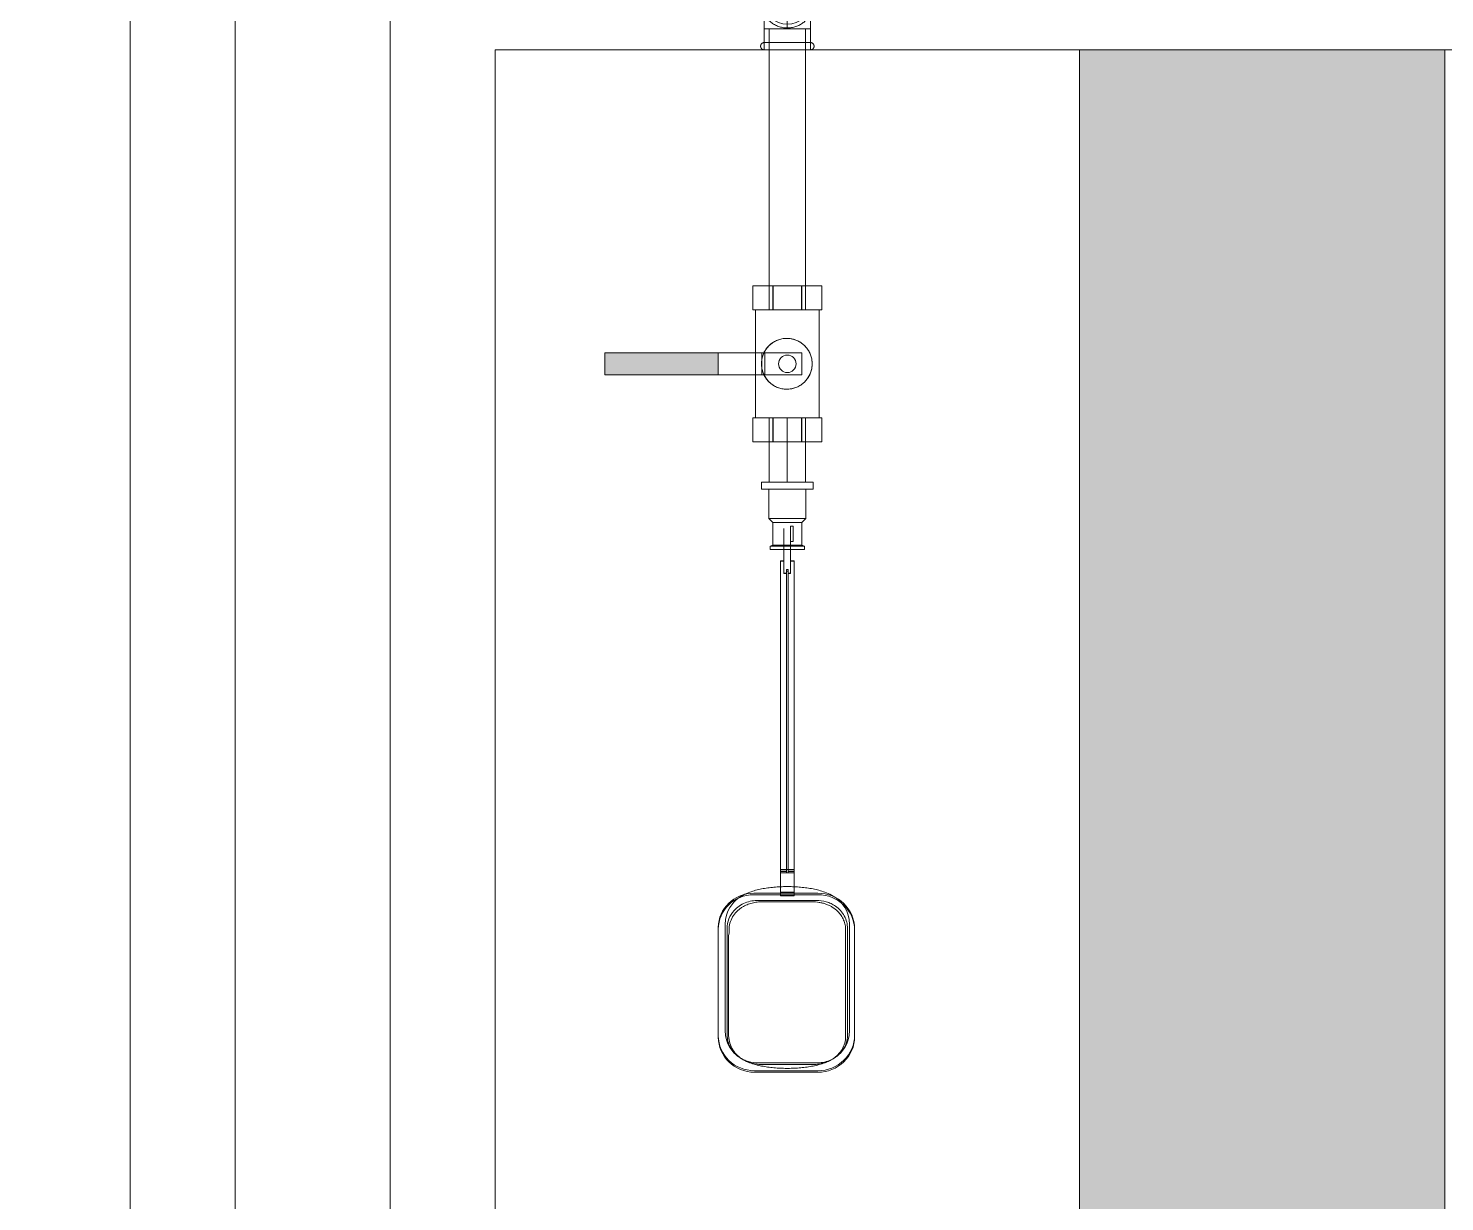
# Model space of a CAD drawing. Header units: metres. Extents: x 149 to 429, y -3 to 162.
# Drawn here: x 324.729 to 325.698, y 116.525 to 117.329 of the extents above; entities that cross this region are included whole.
import ezdxf

# ---------------------------------------------------------------- set-up
doc = ezdxf.new("R2010")
doc.units = ezdxf.units.M
doc.layers.add('1053_ARQ_BASE_MATADOURO_2_dwg', color=7, linetype='Continuous', lineweight=5, true_color=0x767676)
doc.layers.add('1053_ARQ_BASE_MATADOURO_dwg', color=7, linetype='Continuous', lineweight=5, true_color=0x767676)
for name, color, linetype, lineweight in [('A-PISO', 7, 'Continuous', 5), ('A-WALL', 7, 'Continuous', 9), ('P-PIPE', 7, 'Continuous', 5), ('P-PIPE-CNTR', 7, 'Continuous', 5), ('P-SANR-FIXT', 7, 'Continuous', 5)]:
    doc.layers.add(name, color=color, linetype=linetype, lineweight=lineweight)

# ---------------------------------------------------------------- blocks, each defined once
blk = doc.blocks.new('RES_Torneira de Boia haste ABS Fortlev - RES_Torneira de Boia haste ABS Fortlev-3239104-TÉRREO 1_20 - Dependente 2')
at = {"layer": 'P-SANR-FIXT', "color": 9, "true_color": 0xc0c0c0}
for p, q in [((-0.01776, 0), (-0.01776, -0.00493)), ((0.01776, -0.00493), (0.01776, 0)), ((-0.01776, 0), (0.01776, 0)), ((-0.01776, 0), (0.01776, 0)), ((0.01776, -0.00493), (-0.01776, -0.00493)), ((0.01776, -0.00493), (-0.01776, -0.00493)), ((-0.01276, -0.00493), (-0.01276, -0.025)), ((0.01276, -0.00493), (-0.01276, -0.00493)), ((0.01276, -0.00493), (-0.01276, -0.00493)), ((0.01276, -0.025), (0.01276, -0.00493)), ((-0.01276, -0.025), (-0.01, -0.02776)), ((0.01276, -0.025), (-0.01276, -0.025)), ((0.01276, -0.025), (-0.01276, -0.025)), ((-0.01, -0.02776), (-0.01, -0.04328)), ((0.01, -0.02776), (-0.01, -0.02776)), ((0.01, -0.02776), (-0.01, -0.02776)), ((0.01, -0.02776), (0.01276, -0.025)), ((0.01, -0.04328), (0.01, -0.02776)), ((-0.00248, -0.03166), (-0.00248, -0.0359)), ((-0.00248, -0.03323), (-0.00248, -0.05358)), ((-0.00248, -0.05848), (-0.00248, -0.0359)), ((0.00219, -0.03025), (0.00219, -0.04064)), ((0.00219, -0.03025), (0.00219, -0.03076)), ((0.00219, -0.03076), (0.00219, -0.03522)), ((0.00219, -0.0359), (0.00219, -0.03166)), ((0.00219, -0.03522), (0.00219, -0.03323)), ((0.00219, -0.04013), (0.00219, -0.03522)), ((0.00219, -0.05358), (0.00219, -0.03522)), ((0.00219, -0.0359), (0.00219, -0.04031)), ((0.00403, -0.04071), (0.00403, -0.03017)), ((0.00403, -0.03076), (0.00403, -0.03017)), ((0.00403, -0.04013), (0.00403, -0.03076)), ((-0.01, -0.04328), (-0.01186, -0.04378)), ((-0.01186, -0.04378), (-0.01186, -0.04613)), ((0.01186, -0.04378), (-0.01186, -0.04378)), ((0.01186, -0.04378), (-0.01186, -0.04378)), ((0.01186, -0.04613), (-0.01186, -0.04613)), ((0.01186, -0.04613), (-0.01186, -0.04613)), ((0.01, -0.04328), (-0.01, -0.04328)), ((0.01, -0.04328), (-0.01, -0.04328)), ((0.00219, -0.04031), (0.00219, -0.04013)), ((0.00219, -0.04031), (0.00219, -0.04064)), ((0.00219, -0.04031), (0.00219, -0.05848)), ((0.00403, -0.04071), (0.00403, -0.04013)), ((0.01186, -0.04378), (0.01, -0.04328)), ((0.01186, -0.04613), (0.01186, -0.04378)), ((-0.00478, -0.05388), (-0.00478, -0.05412)), ((-0.00248, -0.05388), (-0.00478, -0.05388)), ((-0.00478, -0.26639), (-0.00478, -0.05388)), ((-0.00478, -0.05412), (-0.00248, -0.05412)), ((-0.00478, -0.26663), (-0.00478, -0.05412)), ((-0.00248, -0.05358), (-0.00248, -0.06238)), ((-0.00248, -0.06238), (-0.00248, -0.05388)), ((-0.00248, -0.05388), (-0.00248, -0.05412)), ((-0.00248, -0.05412), (-0.00248, -0.06255)), ((0.00219, -0.05412), (0.00219, -0.05388)), ((0.00477, -0.05388), (0.00219, -0.05388)), ((0.00219, -0.06255), (0.00219, -0.05412)), ((0.00219, -0.05412), (0.00477, -0.05412)), ((0.00477, -0.05412), (0.00477, -0.05388)), ((0.00477, -0.26663), (0.00477, -0.05412)), ((-0.00248, -0.05848), (-0.00248, -0.06254)), ((-0.00053, -0.06238), (-0.00248, -0.06238)), ((-0.00248, -0.06255), (-0.00053, -0.06255)), ((0.00053, -0.05973), (-0.00053, -0.05973)), ((-0.00053, -0.05973), (-0.00053, -0.06238)), ((-0.00053, -0.26533), (-0.00053, -0.05973)), ((-0.00053, -0.06102), (-0.00053, -0.06255)), ((-0.00053, -0.06102), (0.00053, -0.06102)), ((-0.00053, -0.26769), (-0.00053, -0.06102)), ((-0.00053, -0.26639), (-0.00053, -0.06238)), ((-0.00053, -0.26663), (-0.00053, -0.06255)), ((0.00053, -0.06238), (0.00053, -0.05973)), ((0.00053, -0.26533), (0.00053, -0.05973)), ((0.00053, -0.06255), (0.00053, -0.06102)), ((0.00053, -0.26769), (0.00053, -0.06102)), ((0.00219, -0.06238), (0.00053, -0.06238)), ((0.00053, -0.26639), (0.00053, -0.06238)), ((0.00053, -0.06255), (0.00219, -0.06255)), ((0.00053, -0.26663), (0.00053, -0.06255)), ((0.00219, -0.06254), (0.00219, -0.05848)), ((0.00477, -0.2652), (-0.00478, -0.2652)), ((-0.00478, -0.28075), (-0.00478, -0.2652)), ((-0.00053, -0.26663), (-0.00478, -0.26663)), ((-0.00478, -0.26769), (0.00477, -0.26769)), ((-0.00478, -0.28324), (-0.00478, -0.26769)), ((-0.00053, -0.26533), (0.00053, -0.26533)), ((-0.00053, -0.26769), (-0.00053, -0.26663)), ((0.00053, -0.26769), (-0.00053, -0.26769)), ((0.00477, -0.26663), (0.00053, -0.26663)), ((0.00053, -0.26663), (0.00053, -0.26769)), ((0.00477, -0.28075), (0.00477, -0.26663)), ((0.00477, -0.26769), (0.00477, -0.28324)), ((-0.00478, -0.28075), (0.00477, -0.28075)), ((-0.00478, -0.28153), (-0.00478, -0.28075)), ((0.00477, -0.28075), (0.00477, -0.28153)), ((-0.02292, -0.28153), (-0.00478, -0.28153)), ((-0.00478, -0.28256), (-0.02292, -0.28256)), ((-0.01978, -0.28642), (0, -0.28642)), ((0, -0.28745), (-0.01693, -0.28745)), ((-0.00478, -0.28153), (0.00477, -0.28153)), ((-0.00478, -0.28256), (-0.00478, -0.28153)), ((0.00477, -0.28256), (-0.00478, -0.28256)), ((-0.00478, -0.28324), (-0.00478, -0.28256)), ((0.00477, -0.28324), (-0.00478, -0.28324)), ((0, -0.28642), (0.01978, -0.28642)), ((0.01693, -0.28745), (0, -0.28745)), ((0.00477, -0.28153), (0.02089, -0.28153)), ((0.00477, -0.28153), (0.00477, -0.28256)), ((0.02089, -0.28256), (0.00477, -0.28256)), ((0.00477, -0.28256), (0.00477, -0.28324)), ((-0.04724, -0.30502), (-0.04724, -0.30606)), ((-0.04724, -0.37915), (-0.04724, -0.30502)), ((-0.04724, -0.30606), (-0.04724, -0.38018)), ((-0.04266, -0.30287), (-0.04266, -0.37562)), ((-0.0412, -0.37848), (-0.0412, -0.30574)), ((-0.03991, -0.30677), (-0.03991, -0.30878)), ((0.03991, -0.37951), (0.03991, -0.30677)), ((0.0412, -0.30574), (0.0412, -0.37848)), ((0.04266, -0.37562), (0.04266, -0.30287)), ((0.04606, -0.30687), (0.04606, -0.30583)), ((0.04606, -0.30583), (0.04606, -0.37878)), ((0.04606, -0.37981), (0.04606, -0.30687)), ((-0.04028, -0.31256), (-0.04028, -0.37768)), ((-0.04028, -0.37794), (-0.04028, -0.31282)), ((0.02088, -0.40309), (-0.02246, -0.40309)), ((-0.02246, -0.40413), (0.02088, -0.40413)), ((0, -0.3978), (-0.01978, -0.3978)), ((-0.01693, -0.39883), (0, -0.39883)), ((0.01978, -0.3978), (0, -0.3978)), ((0, -0.39883), (0.01693, -0.39883))]:
    blk.add_line(p, q, dxfattribs=at)
at = {"layer": 'P-SANR-FIXT', "color": 254, "true_color": 0xd3d3d3}
for p, q in [((0.00219, -0.06238), (0.00219, -0.05358)), ((0.00219, -0.05388), (0.00219, -0.06238)), ((0.00477, -0.05412), (0.00477, -0.26639)), ((-0.00478, -0.2652), (-0.00478, -0.26769)), ((-0.00478, -0.26663), (-0.00478, -0.26639)), ((-0.00478, -0.26639), (-0.00053, -0.26639)), ((-0.00053, -0.26639), (-0.00053, -0.26533)), ((0.00053, -0.26533), (0.00053, -0.26639)), ((0.00053, -0.26639), (0.00477, -0.26639))]:
    blk.add_line(p, q, dxfattribs=at)
at = {"layer": 'P-SANR-FIXT', "color": 254, "true_color": 0xe0e0e0}
for p, q in [((0.00477, -0.26769), (0.00477, -0.2652)), ((0.00477, -0.26639), (0.00477, -0.26663))]:
    blk.add_line(p, q, dxfattribs=at)
at = {"layer": 'P-SANR-FIXT', "color": 9, "true_color": 0xc0c0c0, "flags": 128}
for points in [[(0.00403, -0.03017), (0.00313, -0.03022), (0.00219, -0.03025)], [(0.00219, -0.04064), (0.00313, -0.04067), (0.00403, -0.04071)], [(-0.04266, -0.30287), (-0.04241, -0.29958), (-0.04169, -0.29649), (-0.04063, -0.29373), (-0.03934, -0.29136), (-0.03795, -0.28938), (-0.03654, -0.28774), (-0.03516, -0.28639), (-0.03382, -0.28527), (-0.03254, -0.28433), (-0.03131, -0.28353), (-0.03014, -0.28285), (-0.029, -0.28226), (-0.0279, -0.28174), (-0.02683, -0.28127), (-0.02578, -0.28086), (-0.02474, -0.28048), (-0.02372, -0.28014), (-0.0227, -0.27983), (-0.02168, -0.27954), (-0.02066, -0.27927), (-0.01964, -0.27903), (-0.01862, -0.2788), (-0.01759, -0.27859), (-0.01656, -0.27839), (-0.01552, -0.27821), (-0.01447, -0.27804), (-0.01342, -0.27789), (-0.01236, -0.27775), (-0.01129, -0.27762), (-0.01021, -0.27751), (-0.00913, -0.27741), (-0.00804, -0.27732), (-0.00695, -0.27724), (-0.00585, -0.27717), (-0.00474, -0.27712), (-0.00364, -0.27707), (-0.00253, -0.27704), (-0.00141, -0.27702), (-0.0003, -0.27701), (0, -0.27701)], [(0.04266, -0.30287), (0.04241, -0.29958), (0.04169, -0.29649), (0.04063, -0.29373), (0.03934, -0.29136), (0.03795, -0.28938), (0.03654, -0.28774), (0.03516, -0.28639), (0.03382, -0.28527), (0.03254, -0.28433), (0.03131, -0.28353), (0.03014, -0.28285), (0.029, -0.28226), (0.0279, -0.28174), (0.02683, -0.28127), (0.02578, -0.28086), (0.02474, -0.28048), (0.02372, -0.28014), (0.0227, -0.27983), (0.02168, -0.27954), (0.02066, -0.27927), (0.01964, -0.27903), (0.01862, -0.2788), (0.01759, -0.27859), (0.01656, -0.27839), (0.01552, -0.27821), (0.01447, -0.27804), (0.01342, -0.27789), (0.01236, -0.27775), (0.01129, -0.27762), (0.01021, -0.27751), (0.00913, -0.27741), (0.00804, -0.27732), (0.00695, -0.27724), (0.00585, -0.27717), (0.00474, -0.27712), (0.00364, -0.27707), (0.00253, -0.27704), (0.00141, -0.27702), (0.0003, -0.27701), (0, -0.27701)], [(-0.04266, -0.37562), (-0.04241, -0.37891), (-0.04169, -0.382), (-0.04063, -0.38477), (-0.03934, -0.38713), (-0.03795, -0.38911), (-0.03654, -0.39075), (-0.03516, -0.3921), (-0.03401, -0.39308)], [(0.04266, -0.37562), (0.04241, -0.37891), (0.04169, -0.382), (0.04063, -0.38477), (0.03934, -0.38713), (0.03795, -0.38911), (0.03654, -0.39075), (0.03516, -0.3921), (0.03401, -0.39308)], [(-0.02906, -0.39621), (-0.02796, -0.39673), (-0.02688, -0.3972), (-0.02583, -0.39761), (-0.02479, -0.39799), (-0.02377, -0.39834), (-0.02275, -0.39865), (-0.02173, -0.39894), (-0.02071, -0.39921), (-0.0197, -0.39945), (-0.01867, -0.39968), (-0.01765, -0.3999), (-0.01661, -0.40009), (-0.01557, -0.40027), (-0.01453, -0.40044), (-0.01347, -0.40059), (-0.01241, -0.40073), (-0.01134, -0.40086), (-0.01027, -0.40098), (-0.00919, -0.40108), (-0.0081, -0.40117), (-0.007, -0.40125), (-0.0059, -0.40132), (-0.0048, -0.40137), (-0.00369, -0.40142), (-0.00258, -0.40145), (-0.00147, -0.40147), (-0.00036, -0.40148), (0, -0.40148)], [(0.02906, -0.39621), (0.02795, -0.39673), (0.02688, -0.3972), (0.02583, -0.39762), (0.02479, -0.39799), (0.02377, -0.39834), (0.02275, -0.39865), (0.02173, -0.39894), (0.02071, -0.39921), (0.01969, -0.39946), (0.01867, -0.39968), (0.01764, -0.3999), (0.01661, -0.40009), (0.01557, -0.40027), (0.01453, -0.40044), (0.01347, -0.40059), (0.01241, -0.40073), (0.01134, -0.40086), (0.01027, -0.40098), (0.00918, -0.40108), (0.00809, -0.40117), (0.007, -0.40125), (0.0059, -0.40132), (0.0048, -0.40137), (0.00369, -0.40142), (0.00258, -0.40145), (0.00147, -0.40147), (0.00035, -0.40148), (0, -0.40148)]]:
    blk.add_lwpolyline(points, dxfattribs=at)
at = {"layer": 'P-SANR-FIXT', "color": 9, "true_color": 0xc0c0c0}
for centre, major_axis, start_param, end_param in [((-0.02292, -0.30502), (-0.02432, 0), 4.712389, 6.283185), ((-0.02292, -0.30606), (-0.02432, 0), 4.712389, 6.283185), ((0.02089, -0.30583), (0.02516, 0), 0, 1.570796), ((0.02089, -0.30687), (0.02516, 0), 0, 1.570796), ((-0.01621, -0.31282), (-0.02407, 0), 6.10878, 6.283185), ((-0.02058, -0.37794), (0.01969, 0), 3.141593, 3.414756), ((-0.02246, -0.37915), (0.02479, 0), 3.141593, 4.712389), ((-0.02246, -0.38018), (0.02479, 0), 3.141593, 4.712389), ((0.02088, -0.37878), (-0.02517, 0), 1.570796, 3.141593), ((0.02088, -0.37981), (-0.02517, 0), 1.570796, 3.141593)]:
    blk.add_ellipse(centre, major_axis=major_axis, ratio=0.965926, start_param=start_param, end_param=end_param, dxfattribs=at)
for points, knots in [([(-0.0412, -0.30574), (-0.04119, -0.30344), (-0.04035, -0.299), (-0.03709, -0.29375), (-0.03303, -0.2902), (-0.02894, -0.28799), (-0.02443, -0.28669), (-0.02135, -0.28641), (-0.01978, -0.28642)], [-1, -1, -1, -1, -0.785714, -0.571429, -0.428571, -0.285714, -0.142857, 0, 0, 0, 0]), ([(-0.01693, -0.28745), (-0.01815, -0.28744), (-0.01997, -0.28753), (-0.02235, -0.28789), (-0.02414, -0.28826), (-0.0259, -0.28876), (-0.02816, -0.2896), (-0.03051, -0.29079), (-0.03281, -0.29241), (-0.03519, -0.29453), (-0.03763, -0.29769), (-0.03949, -0.30209), (-0.03991, -0.30517), (-0.03991, -0.30677)], [-1, -1, -1, -1, -0.892857, -0.839286, -0.785714, -0.732143, -0.678571, -0.571429, -0.5, -0.428571, -0.285714, -0.142857, 0, 0, 0, 0]), ([(0.03991, -0.30677), (0.03991, -0.30557), (0.03967, -0.30324), (0.03862, -0.29986), (0.03692, -0.29673), (0.03438, -0.29365), (0.03154, -0.2914), (0.02871, -0.28987), (0.02647, -0.28894), (0.02415, -0.28825), (0.02095, -0.28761), (0.01856, -0.28743), (0.01693, -0.28745)], [-1, -1, -1, -1, -0.892857, -0.785714, -0.678571, -0.571429, -0.428571, -0.357143, -0.285714, -0.214286, -0.142857, 0, 0, 0, 0]), ([(0.01978, -0.28642), (0.02214, -0.28641), (0.02501, -0.28681), (0.02834, -0.28791), (0.03046, -0.28881), (0.03333, -0.29045), (0.03651, -0.29324), (0.03916, -0.29698), (0.04083, -0.30125), (0.0412, -0.30421), (0.0412, -0.30574)], [-1, -1, -1, -1, -0.785714, -0.732143, -0.678571, -0.571429, -0.428571, -0.285714, -0.142857, 0, 0, 0, 0]), ([(-0.01978, -0.3978), (-0.02213, -0.39781), (-0.025, -0.39741), (-0.02833, -0.39631), (-0.03046, -0.39541), (-0.03332, -0.39377), (-0.0365, -0.39098), (-0.03916, -0.38724), (-0.04083, -0.38297), (-0.0412, -0.38001), (-0.0412, -0.37848)], [-1, -1, -1, -1, -0.785714, -0.732143, -0.678571, -0.571429, -0.428571, -0.285714, -0.142857, 0, 0, 0, 0]), ([(-0.03955, -0.38307), (-0.0392, -0.3847), (-0.03812, -0.38775), (-0.03524, -0.39184), (-0.03205, -0.39454), (-0.02915, -0.39621), (-0.02684, -0.39722), (-0.02443, -0.39797), (-0.02112, -0.39866), (-0.01863, -0.39885), (-0.01693, -0.39883)], [-1, -1, -1, -1, -0.833333, -0.666667, -0.5, -0.416667, -0.333333, -0.25, -0.166667, 0, 0, 0, 0]), ([(0.01693, -0.39883), (0.01815, -0.39885), (0.01996, -0.39875), (0.02235, -0.3984), (0.02414, -0.39802), (0.0259, -0.39753), (0.02816, -0.39668), (0.03051, -0.3955), (0.0328, -0.39388), (0.03519, -0.39176), (0.03763, -0.3886), (0.03949, -0.3842), (0.03991, -0.38111), (0.03991, -0.37951)], [-1, -1, -1, -1, -0.892857, -0.839286, -0.785714, -0.732143, -0.678571, -0.571429, -0.5, -0.428571, -0.285714, -0.142857, 0, 0, 0, 0]), ([(0.0412, -0.37848), (0.04119, -0.38078), (0.04035, -0.38522), (0.03709, -0.39047), (0.03302, -0.39402), (0.02893, -0.39623), (0.02441, -0.39753), (0.02135, -0.39781), (0.01978, -0.3978)], [-1, -1, -1, -1, -0.785714, -0.571429, -0.428571, -0.285714, -0.142857, 0, 0, 0, 0])]:
    blk.add_open_spline(points, degree=3, knots=knots, dxfattribs=at)
for points in [[(-0.03991, -0.30878), (-0.04003, -0.30933), (-0.04021, -0.31051), (-0.04027, -0.31185), (-0.04028, -0.31256)], [(-0.04028, -0.37768), (-0.04028, -0.37794), (-0.04027, -0.37848), (-0.04023, -0.37903), (-0.04021, -0.3793)], [(-0.04021, -0.3793), (-0.04016, -0.37994), (-0.04, -0.38121), (-0.03972, -0.38245), (-0.03955, -0.38307)]]:
    blk.add_open_spline(points, degree=3, dxfattribs=at)
blk = doc.blocks.new('Valvula esfera BSP-PN30 - Válvula Esfera BSP - TupyValve - Válvula Esfera BSP TupyValve PN30 Plena-3956555-TÉRREO 1_20 - Dependente 2')
at = {"layer": 'P-PIPE', "true_color": 0x7f7f7f}
blk.add_hatch(color=8, dxfattribs=at).paths.add_polyline_path([(-0.0474, 0.0295), (-0.0474, 0.0445), (-0.125, 0.0445), (-0.125, 0.0295)])
at = {"layer": 'P-PIPE'}
for p, q in [((-0.00991, 0.0905), (-0.0237, 0.0905)), ((-0.0237, 0.0905), (-0.00972, 0.0905)), ((-0.0237, 0.0905), (-0.0237, 0.074)), ((-0.0237, 0.0905), (-0.0237, 0.074)), ((-0.01735, 0.0905), (-0.00446, 0.0905)), ((-0.01735, 0.0905), (0.01745, 0.0905)), ((-0.00991, 0.0905), (-0.00991, 0.074)), ((-0.00972, 0.0905), (0.00991, 0.0905)), ((-0.00972, 0.0905), (-0.00972, 0.074)), ((0.00455, 0.0905), (0.01745, 0.0905)), ((0.0237, 0.0905), (0.00972, 0.0905)), ((0.00972, 0.0905), (0.00972, 0.074)), ((0.00991, 0.0905), (0.0237, 0.0905)), ((0.00991, 0.0905), (0.00991, 0.074)), ((0.0237, 0.074), (0.0237, 0.0905)), ((0.0237, 0.0905), (0.0237, 0.074)), ((-0.00972, 0.074), (-0.0237, 0.074)), ((-0.0237, 0.074), (-0.00991, 0.074)), ((-0.0218, 0.074), (-0.0218, 0)), ((-0.0218, 0.074), (-0.00564, 0.074)), ((-0.0218, 0.074), (0.0218, 0.074)), ((0.01745, 0.074), (-0.01735, 0.074)), ((-0.00446, 0.074), (-0.01735, 0.074)), ((0.00991, 0.074), (-0.00972, 0.074)), ((0.01745, 0.074), (0.00455, 0.074)), ((0.00564, 0.074), (0.0218, 0.074)), ((0.00972, 0.074), (0.0237, 0.074)), ((0.0237, 0.074), (0.00991, 0.074)), ((0.0218, 0), (0.0218, 0.074)), ((-0.125, 0.0445), (-0.0474, 0.0445)), ((-0.125, 0.0445), (-0.125, 0.0295)), ((-0.0174, 0.0445), (-0.0474, 0.0445)), ((-0.0474, 0.0445), (-0.0154, 0.0445)), ((-0.0474, 0.0445), (-0.0474, 0.0295)), ((0.01, 0.0445), (-0.0174, 0.0445)), ((-0.0174, 0.0295), (-0.0174, 0.0445)), ((-0.0154, 0.0445), (0.01, 0.0445)), ((-0.0154, 0.0445), (-0.0154, 0.0295)), ((0.01, 0.0445), (0.01, 0.0295)), ((0.01, 0.0445), (0.01, 0.0295)), ((-0.0474, 0.0295), (-0.125, 0.0295)), ((-0.0154, 0.0295), (-0.0474, 0.0295)), ((-0.0474, 0.0295), (-0.0174, 0.0295)), ((-0.0174, 0.0295), (0.01, 0.0295)), ((0.01, 0.0295), (-0.0154, 0.0295)), ((-0.00962, 0), (-0.0237, 0)), ((-0.0237, 0), (-0.01002, 0)), ((-0.0237, 0), (-0.0237, -0.0165)), ((-0.0237, 0), (-0.0237, -0.0165)), ((0.0218, 0), (-0.0218, 0)), ((0.0218, 0), (-0.0218, 0)), ((-0.0174, 0), (0.0174, 0)), ((-0.0174, 0), (0.0174, 0)), ((-0.01002, 0), (0.00962, 0)), ((-0.01002, 0), (-0.01002, -0.0165)), ((0.01002, 0), (-0.00962, 0)), ((-0.00962, 0), (-0.00962, -0.0165)), ((0.00962, 0), (0.0237, 0)), ((0.00962, 0), (0.00962, -0.0165)), ((0.0237, 0), (0.01002, 0)), ((0.01002, 0), (0.01002, -0.0165)), ((0.0237, -0.0165), (0.0237, 0)), ((0.0237, 0), (0.0237, -0.0165)), ((-0.01002, -0.0165), (-0.0237, -0.0165)), ((-0.0237, -0.0165), (-0.00962, -0.0165)), ((0.0174, -0.0165), (-0.0174, -0.0165)), ((0.0174, -0.0165), (-0.0174, -0.0165)), ((0.00962, -0.0165), (-0.01002, -0.0165)), ((-0.00962, -0.0165), (0.01002, -0.0165)), ((0.0237, -0.0165), (0.00962, -0.0165)), ((0.01002, -0.0165), (0.0237, -0.0165))]:
    blk.add_line(p, q, dxfattribs=at)
for centre, radius, start, end in [((-0.00034, 0.037), 0.0174, 360, 180), ((0, 0.037), 0.006, 0, 180), ((0, 0.037), 0.006, 360, 180), ((0, 0.037), 0.006, 0, 180), ((0, 0.037), 0.006, 0, 180), ((-0.00034, 0.037), 0.0174, 180, 360), ((0, 0.037), 0.006, 180, 360), ((0, 0.037), 0.006, 180, 360), ((0, 0.037), 0.006, 180, 360), ((0, 0.037), 0.006, 180, 360)]:
    blk.add_arc(centre, radius, start, end, dxfattribs=at)
for points, knots in [([(-0.01774, 0.037), (-0.01768, 0.03811), (-0.0175, 0.03971), (-0.01713, 0.04145), (-0.01686, 0.04241), (-0.01657, 0.04335), (-0.01611, 0.04447), (-0.01543, 0.04576), (-0.01463, 0.04697), (-0.01377, 0.0481), (-0.01283, 0.04916), (-0.01142, 0.0505), (-0.00984, 0.05164), (-0.00809, 0.05259), (-0.00668, 0.05322), (-0.00519, 0.05374), (-0.00317, 0.05423), (-0.00103, 0.05442), (0.00114, 0.05435), (0.00324, 0.05409), (0.00527, 0.05352), (0.00719, 0.05269), (0.00898, 0.05176), (0.0106, 0.05061), (0.01204, 0.04926), (0.013, 0.04819), (0.01389, 0.04704), (0.0147, 0.04582), (0.0154, 0.04452), (0.01596, 0.04315), (0.01638, 0.04172), (0.01681, 0.03972), (0.01699, 0.03811), (0.01706, 0.037)], [0, 0, 0, 0, 0.055556, 0.083333, 0.097222, 0.111111, 0.138889, 0.166667, 0.194444, 0.222222, 0.25, 0.277778, 0.333333, 0.361111, 0.388889, 0.416667, 0.444444, 0.5, 0.527778, 0.555556, 0.611111, 0.638889, 0.666667, 0.722222, 0.75, 0.777778, 0.805556, 0.833333, 0.861111, 0.888889, 0.916667, 0.944444, 1, 1, 1, 1]), ([(0.01706, 0.037), (0.01699, 0.03589), (0.01681, 0.03428), (0.01638, 0.03228), (0.01596, 0.03085), (0.0154, 0.02948), (0.0147, 0.02818), (0.01389, 0.02696), (0.013, 0.02581), (0.01204, 0.02474), (0.0106, 0.02339), (0.00898, 0.02224), (0.00719, 0.02131), (0.00575, 0.02069), (0.00425, 0.02019), (0.00221, 0.01973), (0.00006, 0.01957), (-0.00211, 0.01968), (-0.0042, 0.01996), (-0.0062, 0.02056), (-0.00809, 0.02141), (-0.00984, 0.02236), (-0.01142, 0.0235), (-0.01283, 0.02484), (-0.01377, 0.0259), (-0.01463, 0.02703), (-0.01543, 0.02824), (-0.01611, 0.02953), (-0.01657, 0.03065), (-0.01686, 0.03159), (-0.01713, 0.03255), (-0.0175, 0.03429), (-0.01768, 0.03589), (-0.01774, 0.037)], [0, 0, 0, 0, 0.055556, 0.083333, 0.111111, 0.138889, 0.166667, 0.194444, 0.222222, 0.25, 0.277778, 0.333333, 0.361111, 0.388889, 0.416667, 0.444444, 0.5, 0.527778, 0.555556, 0.611111, 0.638889, 0.666667, 0.722222, 0.75, 0.777778, 0.805556, 0.833333, 0.861111, 0.888889, 0.902778, 0.916667, 0.944444, 1, 1, 1, 1])]:
    blk.add_open_spline(points, degree=3, knots=knots, dxfattribs=at)
blk = doc.blocks.new('AÇO_Cotovelo 90 45 - AÇO_Cotovelo 90 45-V98-TÉRREO 1_20 - Dependente 2')
at = {"layer": 'P-PIPE'}
for p, q in [((118.82732, 117.32868), (118.82732, 117.31418)), ((118.84312, 117.32868), (118.82732, 117.32868)), ((118.82732, 117.32868), (118.84312, 117.32868)), ((118.8346, 117.32868), (118.83107, 117.32868)), ((118.85892, 117.32868), (118.84312, 117.32868)), ((118.84312, 117.32868), (118.85892, 117.32868)), ((118.85517, 117.32868), (118.85164, 117.32868)), ((118.85892, 117.31418), (118.85892, 117.32868)), ((118.82732, 117.31418), (118.84312, 117.31418)), ((118.8346, 117.31418), (118.83107, 117.31418)), ((118.84312, 117.31418), (118.85892, 117.31418)), ((118.85517, 117.31418), (118.85164, 117.31418))]:
    blk.add_line(p, q, dxfattribs=at)
at = {"layer": 'P-PIPE', "flags": 128}
for points in [[(118.84312, 117.36578), (118.84238, 117.36577), (118.84165, 117.36573), (118.84093, 117.36565), (118.8402, 117.36555), (118.83948, 117.36542), (118.83877, 117.36526), (118.83806, 117.36507), (118.83736, 117.36486), (118.83667, 117.36461), (118.83599, 117.36434), (118.83532, 117.36404), (118.83467, 117.36372), (118.83402, 117.36337), (118.8334, 117.36299), (118.83278, 117.36259), (118.83219, 117.36216), (118.83161, 117.36171), (118.83105, 117.36124), (118.83051, 117.36075), (118.82999, 117.36023), (118.82949, 117.3597), (118.82901, 117.35914), (118.82856, 117.35857), (118.82813, 117.35798), (118.82772, 117.35737), (118.82733, 117.35675), (118.82698, 117.35611), (118.82664, 117.35546), (118.82634, 117.35479), (118.82606, 117.35412), (118.82581, 117.35343), (118.82558, 117.35273), (118.82539, 117.35203), (118.82522, 117.35131), (118.82508, 117.35059), (118.82497, 117.34987), (118.82489, 117.34914), (118.82484, 117.34841), (118.82482, 117.34768), (118.82482, 117.34695), (118.82486, 117.34622), (118.82493, 117.34549), (118.82502, 117.34476), (118.82514, 117.34404), (118.82529, 117.34333), (118.82548, 117.34262), (118.82568, 117.34192), (118.82592, 117.34122), (118.82619, 117.34054), (118.82648, 117.33987), (118.82679, 117.33921), (118.82714, 117.33856), (118.82751, 117.33793), (118.8279, 117.33732), (118.82832, 117.33671), (118.82876, 117.33613), (118.82923, 117.33557), (118.82972, 117.33502), (118.83023, 117.3345), (118.83076, 117.33399), (118.8313, 117.33351), (118.83187, 117.33305), (118.83246, 117.33261), (118.83306, 117.33219), (118.83368, 117.3318), (118.83432, 117.33144), (118.83497, 117.3311), (118.83563, 117.33079), (118.8363, 117.3305), (118.83699, 117.33024), (118.83768, 117.33001), (118.83838, 117.32981), (118.83909, 117.32963), (118.83981, 117.32949), (118.84053, 117.32937), (118.84126, 117.32928), (118.84199, 117.32922), (118.84272, 117.32919), (118.84312, 117.32918)], [(118.84312, 117.33418), (118.84258, 117.33419), (118.84205, 117.33423), (118.84152, 117.33428), (118.841, 117.33435), (118.84047, 117.33445), (118.83995, 117.33457), (118.83944, 117.3347), (118.83893, 117.33486), (118.83843, 117.33504), (118.83794, 117.33523), (118.83745, 117.33545), (118.83697, 117.33569), (118.83651, 117.33594), (118.83605, 117.33622), (118.83561, 117.33651), (118.83517, 117.33682), (118.83475, 117.33714), (118.83435, 117.33749), (118.83395, 117.33784), (118.83358, 117.33822), (118.83321, 117.33861), (118.83287, 117.33901), (118.83253, 117.33943), (118.83222, 117.33986), (118.83192, 117.3403), (118.83165, 117.34075), (118.83139, 117.34122), (118.83115, 117.34169), (118.83092, 117.34217), (118.83072, 117.34266), (118.83054, 117.34316), (118.83037, 117.34367), (118.83023, 117.34418), (118.83011, 117.3447), (118.83001, 117.34522), (118.82993, 117.34575), (118.82987, 117.34628), (118.82983, 117.34681), (118.82982, 117.34734), (118.82982, 117.34787), (118.82985, 117.3484), (118.8299, 117.34893), (118.82996, 117.34946), (118.83005, 117.34999), (118.83016, 117.35051), (118.8303, 117.35102), (118.83045, 117.35153), (118.83062, 117.35203), (118.83081, 117.35253), (118.83102, 117.35302), (118.83125, 117.3535), (118.8315, 117.35397), (118.83177, 117.35443), (118.83206, 117.35488), (118.83236, 117.35531), (118.83269, 117.35574), (118.83302, 117.35615), (118.83338, 117.35654), (118.83375, 117.35692), (118.83413, 117.35729), (118.83453, 117.35764), (118.83495, 117.35798), (118.83537, 117.3583), (118.83581, 117.3586), (118.83626, 117.35888), (118.83672, 117.35915), (118.83719, 117.35939), (118.83767, 117.35962), (118.83816, 117.35983), (118.83866, 117.36002), (118.83917, 117.36018), (118.83968, 117.36033), (118.84019, 117.36046), (118.84071, 117.36057), (118.84124, 117.36065), (118.84177, 117.36072), (118.8423, 117.36076), (118.84283, 117.36078), (118.84312, 117.36078)], [(118.84312, 117.32918), (118.84385, 117.3292), (118.84458, 117.32924), (118.84531, 117.32932), (118.84603, 117.32942), (118.84675, 117.32955), (118.84747, 117.32971), (118.84817, 117.3299), (118.84887, 117.33011), (118.84956, 117.33036), (118.85024, 117.33063), (118.85091, 117.33093), (118.85157, 117.33125), (118.85221, 117.3316), (118.85284, 117.33198), (118.85345, 117.33238), (118.85405, 117.33281), (118.85462, 117.33325), (118.85518, 117.33373), (118.85572, 117.33422), (118.85624, 117.33473), (118.85674, 117.33527), (118.85722, 117.33582), (118.85768, 117.3364), (118.85811, 117.33699), (118.85852, 117.3376), (118.8589, 117.33822), (118.85926, 117.33886), (118.85959, 117.33951), (118.85989, 117.34018), (118.86017, 117.34085), (118.86042, 117.34154), (118.86065, 117.34224), (118.86084, 117.34294), (118.86101, 117.34366), (118.86115, 117.34437), (118.86126, 117.3451), (118.86134, 117.34583), (118.86139, 117.34656), (118.86142, 117.34729), (118.86141, 117.34802), (118.86137, 117.34875), (118.86131, 117.34948), (118.86121, 117.3502), (118.86109, 117.35093), (118.86094, 117.35164), (118.86076, 117.35235), (118.86055, 117.35305), (118.86031, 117.35375), (118.86005, 117.35443), (118.85976, 117.3551), (118.85944, 117.35576), (118.85909, 117.35641), (118.85873, 117.35704), (118.85833, 117.35765), (118.85791, 117.35825), (118.85747, 117.35884), (118.857, 117.3594), (118.85652, 117.35995), (118.85601, 117.36047), (118.85548, 117.36098), (118.85493, 117.36146), (118.85436, 117.36192), (118.85377, 117.36236), (118.85317, 117.36278), (118.85255, 117.36317), (118.85192, 117.36353), (118.85127, 117.36387), (118.85061, 117.36418), (118.84993, 117.36447), (118.84925, 117.36473), (118.84855, 117.36496), (118.84785, 117.36516), (118.84714, 117.36534), (118.84642, 117.36548), (118.8457, 117.3656), (118.84497, 117.36569), (118.84424, 117.36575), (118.84351, 117.36578), (118.84312, 117.36578)], [(118.84312, 117.36078), (118.84365, 117.36077), (118.84418, 117.36074), (118.84471, 117.36069), (118.84524, 117.36061), (118.84576, 117.36052), (118.84628, 117.3604), (118.84679, 117.36027), (118.8473, 117.36011), (118.8478, 117.35993), (118.8483, 117.35973), (118.84878, 117.35952), (118.84926, 117.35928), (118.84972, 117.35903), (118.85018, 117.35875), (118.85063, 117.35846), (118.85106, 117.35815), (118.85148, 117.35783), (118.85189, 117.35748), (118.85228, 117.35712), (118.85266, 117.35675), (118.85302, 117.35636), (118.85337, 117.35596), (118.8537, 117.35554), (118.85401, 117.35511), (118.85431, 117.35467), (118.85459, 117.35422), (118.85485, 117.35375), (118.85509, 117.35328), (118.85531, 117.3528), (118.85551, 117.3523), (118.8557, 117.3518), (118.85586, 117.3513), (118.856, 117.35079), (118.85612, 117.35027), (118.85622, 117.34974), (118.8563, 117.34922), (118.85636, 117.34869), (118.8564, 117.34816), (118.85642, 117.34763), (118.85641, 117.3471), (118.85638, 117.34656), (118.85634, 117.34603), (118.85627, 117.34551), (118.85618, 117.34498), (118.85607, 117.34446), (118.85594, 117.34395), (118.85579, 117.34344), (118.85561, 117.34293), (118.85542, 117.34244), (118.85521, 117.34195), (118.85498, 117.34147), (118.85473, 117.341), (118.85446, 117.34054), (118.85417, 117.34009), (118.85387, 117.33966), (118.85355, 117.33923), (118.85321, 117.33882), (118.85286, 117.33843), (118.85249, 117.33804), (118.8521, 117.33768), (118.8517, 117.33733), (118.85129, 117.33699), (118.85086, 117.33667), (118.85042, 117.33637), (118.84997, 117.33609), (118.84951, 117.33582), (118.84904, 117.33558), (118.84856, 117.33535), (118.84807, 117.33514), (118.84757, 117.33495), (118.84707, 117.33478), (118.84656, 117.33464), (118.84604, 117.33451), (118.84552, 117.3344), (118.84499, 117.33432), (118.84447, 117.33425), (118.84394, 117.33421), (118.8434, 117.33419), (118.84312, 117.33418)], [(118.82732, 117.34747), (118.82732, 117.34742), (118.82732, 117.34735), (118.82732, 117.34724), (118.82732, 117.34711), (118.82732, 117.34695), (118.82732, 117.34675), (118.82732, 117.34653), (118.82732, 117.34628), (118.82732, 117.346), (118.82732, 117.34569), (118.82732, 117.34536), (118.82732, 117.345), (118.82732, 117.34461), (118.82732, 117.3442), (118.82732, 117.34376), (118.82732, 117.3433), (118.82732, 117.34282), (118.82732, 117.34231), (118.82732, 117.34178), (118.82732, 117.34123), (118.82732, 117.34066), (118.82732, 117.34007), (118.82732, 117.33947), (118.82732, 117.33884), (118.82732, 117.3382), (118.82732, 117.33755), (118.82732, 117.33688), (118.82732, 117.33619), (118.82732, 117.3355), (118.82732, 117.33479), (118.82732, 117.33407), (118.82732, 117.33335), (118.82732, 117.33262), (118.82732, 117.33188), (118.82732, 117.33114), (118.82732, 117.33039), (118.82732, 117.32964), (118.82732, 117.32889), (118.82732, 117.32868)], [(118.85892, 117.32868), (118.85892, 117.32944), (118.85892, 117.33019), (118.85892, 117.33093), (118.85892, 117.33168), (118.85892, 117.33242), (118.85892, 117.33315), (118.85892, 117.33388), (118.85892, 117.3346), (118.85892, 117.33531), (118.85892, 117.33601), (118.85892, 117.33669), (118.85892, 117.33737), (118.85892, 117.33803), (118.85892, 117.33867), (118.85892, 117.3393), (118.85892, 117.33991), (118.85892, 117.34051), (118.85892, 117.34108), (118.85892, 117.34164), (118.85892, 117.34217), (118.85892, 117.34268), (118.85892, 117.34317), (118.85892, 117.34364), (118.85892, 117.34409), (118.85892, 117.3445), (118.85892, 117.3449), (118.85892, 117.34527), (118.85892, 117.34561), (118.85892, 117.34592), (118.85892, 117.34621), (118.85892, 117.34647), (118.85892, 117.3467), (118.85892, 117.3469), (118.85892, 117.34707), (118.85892, 117.34721), (118.85892, 117.34732), (118.85892, 117.34741), (118.85892, 117.34746)], [(118.82482, 117.31668), (118.82482, 117.31678), (118.82482, 117.31688), (118.82483, 117.31698), (118.82485, 117.31708), (118.82487, 117.31718), (118.82489, 117.31728), (118.82491, 117.31738), (118.82494, 117.31747), (118.82498, 117.31757), (118.82501, 117.31766), (118.82505, 117.31775), (118.8251, 117.31784), (118.82515, 117.31793), (118.8252, 117.31801), (118.82525, 117.3181), (118.82531, 117.31818), (118.82537, 117.31826), (118.82544, 117.31833), (118.8255, 117.31841), (118.82557, 117.31848), (118.82565, 117.31855), (118.82572, 117.31861), (118.8258, 117.31867), (118.82588, 117.31873), (118.82597, 117.31879), (118.82605, 117.31884), (118.82614, 117.31889), (118.82623, 117.31893), (118.82632, 117.31898), (118.82641, 117.31901), (118.8265, 117.31905), (118.8266, 117.31908), (118.8267, 117.31911), (118.82679, 117.31913), (118.82689, 117.31915), (118.82699, 117.31916), (118.82709, 117.31917), (118.82719, 117.31918), (118.82729, 117.31918), (118.82732, 117.31918)], [(118.82732, 117.31418), (118.82722, 117.31419), (118.82712, 117.31419), (118.82702, 117.3142), (118.82692, 117.31422), (118.82682, 117.31423), (118.82672, 117.31426), (118.82663, 117.31428), (118.82653, 117.31431), (118.82644, 117.31434), (118.82634, 117.31438), (118.82625, 117.31442), (118.82616, 117.31447), (118.82607, 117.31451), (118.82599, 117.31457), (118.8259, 117.31462), (118.82582, 117.31468), (118.82574, 117.31474), (118.82567, 117.3148), (118.82559, 117.31487), (118.82552, 117.31494), (118.82545, 117.31502), (118.82539, 117.31509), (118.82533, 117.31517), (118.82527, 117.31525), (118.82521, 117.31533), (118.82516, 117.31542), (118.82511, 117.31551), (118.82507, 117.3156), (118.82502, 117.31569), (118.82499, 117.31578), (118.82495, 117.31587), (118.82492, 117.31597), (118.82489, 117.31606), (118.82487, 117.31616), (118.82485, 117.31626), (118.82484, 117.31636), (118.82483, 117.31646), (118.82482, 117.31656), (118.82482, 117.31666), (118.82482, 117.31668)], [(118.82733, 117.31918), (118.82737, 117.31918), (118.82743, 117.31918), (118.82752, 117.31918), (118.82763, 117.31918), (118.82777, 117.31918), (118.82793, 117.31918), (118.82812, 117.31918), (118.82833, 117.31918), (118.82856, 117.31918), (118.82882, 117.31918), (118.8291, 117.31918), (118.8294, 117.31918), (118.82973, 117.31918), (118.83008, 117.31918), (118.83044, 117.31918), (118.83083, 117.31918), (118.83124, 117.31918), (118.83166, 117.31918), (118.83211, 117.31918), (118.83257, 117.31918), (118.83305, 117.31918), (118.83354, 117.31918), (118.83405, 117.31918), (118.83458, 117.31918), (118.83512, 117.31918), (118.83567, 117.31918), (118.83623, 117.31918), (118.83681, 117.31918)], [(118.82733, 117.31418), (118.82737, 117.31418), (118.82743, 117.31418), (118.82752, 117.31418), (118.82763, 117.31418), (118.82777, 117.31418), (118.82793, 117.31418), (118.82812, 117.31418), (118.82833, 117.31418), (118.82856, 117.31418), (118.82882, 117.31418), (118.8291, 117.31418), (118.8294, 117.31418), (118.82973, 117.31418), (118.83008, 117.31418), (118.83044, 117.31418), (118.83083, 117.31418), (118.83124, 117.31418), (118.83166, 117.31418), (118.83211, 117.31418), (118.83257, 117.31418), (118.83305, 117.31418), (118.83354, 117.31418), (118.83405, 117.31418), (118.83458, 117.31418), (118.83512, 117.31418), (118.83567, 117.31418), (118.83623, 117.31418), (118.83681, 117.31418), (118.83739, 117.31418), (118.83798, 117.31418), (118.83859, 117.31418), (118.8392, 117.31418), (118.83981, 117.31418), (118.84043, 117.31418), (118.84106, 117.31418), (118.84168, 117.31418), (118.84231, 117.31418), (118.84295, 117.31418), (118.84312, 117.31418)], [(118.84312, 117.31918), (118.84248, 117.31918), (118.84185, 117.31918), (118.84122, 117.31918), (118.8406, 117.31918), (118.83998, 117.31918), (118.83936, 117.31918), (118.83875, 117.31918), (118.83815, 117.31918), (118.83755, 117.31918), (118.83696, 117.31918), (118.83639, 117.31918), (118.83582, 117.31918), (118.83527, 117.31918), (118.83472, 117.31918), (118.8342, 117.31918), (118.83368, 117.31918), (118.83318, 117.31918), (118.8327, 117.31918), (118.83223, 117.31918), (118.83178, 117.31918), (118.83135, 117.31918), (118.83094, 117.31918), (118.83055, 117.31918), (118.83017, 117.31918), (118.82982, 117.31918), (118.82949, 117.31918), (118.82918, 117.31918), (118.82889, 117.31918), (118.82863, 117.31918), (118.82839, 117.31918), (118.82817, 117.31918), (118.82798, 117.31918), (118.82781, 117.31918), (118.82767, 117.31918), (118.82755, 117.31918), (118.82745, 117.31918), (118.82738, 117.31918), (118.82734, 117.31918)], [(118.83696, 117.31418), (118.83639, 117.31418), (118.83582, 117.31418), (118.83527, 117.31418), (118.83472, 117.31418), (118.8342, 117.31418), (118.83368, 117.31418), (118.83318, 117.31418), (118.8327, 117.31418), (118.83223, 117.31418), (118.83178, 117.31418), (118.83135, 117.31418), (118.83094, 117.31418), (118.83055, 117.31418), (118.83017, 117.31418), (118.82982, 117.31418), (118.82949, 117.31418), (118.82918, 117.31418), (118.82889, 117.31418), (118.82863, 117.31418), (118.82839, 117.31418), (118.82817, 117.31418), (118.82798, 117.31418), (118.82781, 117.31418), (118.82767, 117.31418), (118.82755, 117.31418), (118.82745, 117.31418), (118.82738, 117.31418), (118.82734, 117.31418)], [(118.8589, 117.31918), (118.85887, 117.31918), (118.8588, 117.31918), (118.85871, 117.31918), (118.8586, 117.31918), (118.85846, 117.31918), (118.8583, 117.31918), (118.85811, 117.31918), (118.8579, 117.31918), (118.85767, 117.31918), (118.85741, 117.31918), (118.85713, 117.31918), (118.85683, 117.31918), (118.8565, 117.31918), (118.85616, 117.31918), (118.85579, 117.31918), (118.8554, 117.31918), (118.85499, 117.31918), (118.85457, 117.31918), (118.85412, 117.31918), (118.85366, 117.31918), (118.85318, 117.31918), (118.85269, 117.31918), (118.85218, 117.31918), (118.85165, 117.31918), (118.85111, 117.31918), (118.85056, 117.31918), (118.85, 117.31918), (118.84943, 117.31918), (118.84884, 117.31918), (118.84825, 117.31918), (118.84765, 117.31918), (118.84704, 117.31918), (118.84642, 117.31918), (118.8458, 117.31918), (118.84518, 117.31918), (118.84455, 117.31918), (118.84392, 117.31918), (118.84329, 117.31918), (118.84312, 117.31918)], [(118.84312, 117.31418), (118.84375, 117.31418), (118.84438, 117.31418), (118.84501, 117.31418), (118.84563, 117.31418), (118.84626, 117.31418), (118.84687, 117.31418), (118.84748, 117.31418), (118.84809, 117.31418), (118.84868, 117.31418), (118.84927, 117.31418), (118.84985, 117.31418), (118.85041, 117.31418), (118.85097, 117.31418), (118.85151, 117.31418), (118.85204, 117.31418), (118.85255, 117.31418), (118.85305, 117.31418), (118.85353, 117.31418), (118.854, 117.31418), (118.85445, 117.31418), (118.85488, 117.31418), (118.85529, 117.31418), (118.85569, 117.31418), (118.85606, 117.31418), (118.85641, 117.31418), (118.85674, 117.31418), (118.85705, 117.31418), (118.85734, 117.31418), (118.8576, 117.31418), (118.85784, 117.31418), (118.85806, 117.31418), (118.85825, 117.31418), (118.85842, 117.31418), (118.85857, 117.31418), (118.85869, 117.31418), (118.85878, 117.31418), (118.85885, 117.31418), (118.8589, 117.31418)], [(118.84927, 117.31918), (118.84985, 117.31918), (118.85041, 117.31918), (118.85097, 117.31918), (118.85151, 117.31918), (118.85204, 117.31918), (118.85255, 117.31918), (118.85305, 117.31918), (118.85353, 117.31918), (118.854, 117.31918), (118.85445, 117.31918), (118.85488, 117.31918), (118.85529, 117.31918), (118.85569, 117.31918), (118.85606, 117.31918), (118.85641, 117.31918), (118.85674, 117.31918), (118.85705, 117.31918), (118.85734, 117.31918), (118.8576, 117.31918), (118.85784, 117.31918), (118.85806, 117.31918), (118.85825, 117.31918), (118.85842, 117.31918), (118.85857, 117.31918), (118.85869, 117.31918), (118.85878, 117.31918), (118.85885, 117.31918), (118.8589, 117.31918)], [(118.8589, 117.31418), (118.85887, 117.31418), (118.8588, 117.31418), (118.85871, 117.31418), (118.8586, 117.31418), (118.85846, 117.31418), (118.8583, 117.31418), (118.85811, 117.31418), (118.8579, 117.31418), (118.85767, 117.31418), (118.85741, 117.31418), (118.85713, 117.31418), (118.85683, 117.31418), (118.8565, 117.31418), (118.85616, 117.31418), (118.85579, 117.31418), (118.8554, 117.31418), (118.85499, 117.31418), (118.85457, 117.31418), (118.85412, 117.31418), (118.85366, 117.31418), (118.85318, 117.31418), (118.85269, 117.31418), (118.85218, 117.31418), (118.85165, 117.31418), (118.85111, 117.31418), (118.85056, 117.31418), (118.85, 117.31418), (118.84943, 117.31418)], [(118.85892, 117.31918), (118.85902, 117.31918), (118.85912, 117.31918), (118.85922, 117.31917), (118.85931, 117.31915), (118.85941, 117.31913), (118.85951, 117.31911), (118.85961, 117.31909), (118.8597, 117.31906), (118.8598, 117.31902), (118.85989, 117.31899), (118.85998, 117.31895), (118.86007, 117.3189), (118.86016, 117.31885), (118.86024, 117.3188), (118.86033, 117.31875), (118.86041, 117.31869), (118.86049, 117.31863), (118.86056, 117.31856), (118.86064, 117.3185), (118.86071, 117.31843), (118.86078, 117.31835), (118.86084, 117.31828), (118.86091, 117.3182), (118.86096, 117.31812), (118.86102, 117.31804), (118.86107, 117.31795), (118.86112, 117.31786), (118.86117, 117.31777), (118.86121, 117.31768), (118.86125, 117.31759), (118.86128, 117.3175), (118.86131, 117.3174), (118.86134, 117.3173), (118.86136, 117.31721), (118.86138, 117.31711), (118.8614, 117.31701), (118.86141, 117.31691), (118.86141, 117.31681), (118.86142, 117.31671), (118.86142, 117.31668)], [(118.86142, 117.31668), (118.86141, 117.31658), (118.86141, 117.31648), (118.8614, 117.31639), (118.86138, 117.31629), (118.86137, 117.31619), (118.86134, 117.31609), (118.86132, 117.31599), (118.86129, 117.3159), (118.86126, 117.3158), (118.86122, 117.31571), (118.86118, 117.31562), (118.86113, 117.31553), (118.86109, 117.31544), (118.86103, 117.31536), (118.86098, 117.31527), (118.86092, 117.31519), (118.86086, 117.31511), (118.8608, 117.31504), (118.86073, 117.31496), (118.86066, 117.31489), (118.86059, 117.31482), (118.86051, 117.31476), (118.86043, 117.3147), (118.86035, 117.31464), (118.86027, 117.31458), (118.86018, 117.31453), (118.86009, 117.31448), (118.86001, 117.31443), (118.85991, 117.31439), (118.85982, 117.31435), (118.85973, 117.31432), (118.85963, 117.31429), (118.85954, 117.31426), (118.85944, 117.31424), (118.85934, 117.31422), (118.85924, 117.31421), (118.85914, 117.31419), (118.85904, 117.31419), (118.85894, 117.31418), (118.85892, 117.31418)]]:
    blk.add_lwpolyline(points, dxfattribs=at)
at = {"layer": 'P-PIPE'}
for radius, start, end in [(0.0158, 90, 270), (0.0158, 90, 270), (0.0158, 90, 270), (0.0158, 270, 90), (0.0158, 270, 90), (0.0158, 270, 90), (0.01205, 90, 270), (0.01205, 90, 270), (0.01205, 270, 90), (0.01205, 270, 90)]:
    blk.add_arc((118.84312, 117.34748), radius, start, end, dxfattribs=at)
blk = doc.blocks.new('1053_ARQ_BASE_MATADOURO_dwg-3625622-TÉRREO 1_20 - Dependente 2')
at = {"color": 253, "lineweight": 5, "true_color": 0xaaaaaa}
blk.add_line((119.29312, 117.31418), (119.29312, 109.81418), dxfattribs=at)
at = {"color": 253, "lineweight": 5, "true_color": 0xaaaaaa, "flags": 128}
for points in [[(118.64312, 109.81418), (119.04312, 109.81418), (119.04312, 117.31418), (118.84914, 117.31418)], [(118.82646, 117.31418), (118.64312, 117.31418), (118.64312, 109.81418)]]:
    blk.add_lwpolyline(points, dxfattribs=at)
blk = doc.blocks.new('1053_ARQ_BASE_MATADOURO_2_dwg-3637054-TÉRREO 1_20 - Dependente 2')
at = {"layer": 'A-PISO', "color": 253, "true_color": 0xaaaaaa}
for p, q in [((118.46512, 84.25315), (118.46512, 76.62815)), ((118.57112, 84.25315), (118.57112, 76.62815)), ((118.64312, 76.62815), (118.64312, 84.12815)), ((118.82646, 84.12815), (118.64783, 84.12815)), ((119.04312, 84.12815), (119.04312, 76.62815)), ((119.29312, 84.12815), (119.29312, 76.62815))]:
    blk.add_line(p, q, dxfattribs=at)
at = {"layer": 'A-PISO', "color": 253, "true_color": 0xaaaaaa, "flags": 128}
for points in [[(113.44312, 74.27815), (118.64312, 74.27815), (118.64312, 76.37815), (113.44312, 76.37815), (113.44312, 76.62815), (118.39312, 76.62815), (118.39312, 84.37815), (126.14312, 84.37815)], [(126.14312, 80.50315), (126.14312, 84.12815), (118.84914, 84.12815)]]:
    blk.add_lwpolyline(points, dxfattribs=at)

msp = doc.modelspace()

# ---------------------------------------------------------------- hatches: boundary and pattern name
at = {"layer": 'A-WALL', "true_color": 0xeaeaea, "transparency": 33554483}
msp.add_hatch(color=254, dxfattribs=at).paths.add_polyline_path([(325.69815, 109.81418), (325.69815, 117.31418), (325.44815, 117.31418), (325.44815, 109.81418)])
at = {"layer": 'P-PIPE', "true_color": 0xc0c0c0}
for points in [[(325.24763, 117.13618), (325.24815, 117.13618), (325.24492, 117.13618)], [(325.25292, 117.13618), (325.2544, 117.13618), (325.25139, 117.13618)]]:
    msp.add_hatch(color=9, dxfattribs=at).paths.add_polyline_path(points)

# ---------------------------------------------------------------- linework, layer by layer
at = {"layer": 'A-WALL', "color": 253, "true_color": 0xb6b6b6}
for q in [(325.44815, 109.81418), (325.69815, 117.31418)]:
    msp.add_line((325.44815, 117.31418), q, dxfattribs=at)
at = {"layer": 'A-WALL', "color": 253, "true_color": 0xaaaaaa}
msp.add_line((325.69815, 117.31418), (325.69815, 109.81418), dxfattribs=at)
at = {"layer": 'P-PIPE'}
for p, q in [((325.23565, 117.32868), (325.23565, 117.13618)), ((325.26065, 117.32868), (325.23565, 117.32868)), ((325.26065, 117.13618), (325.26065, 117.32868)), ((325.23565, 117.13618), (325.26065, 117.13618)), ((325.23565, 117.06218), (325.23565, 117.01813)), ((325.26065, 117.06218), (325.23565, 117.06218)), ((325.26065, 117.01813), (325.26065, 117.06218)), ((325.23565, 117.01813), (325.26065, 117.01813))]:
    msp.add_line(p, q, dxfattribs=at)
at = {"layer": 'P-PIPE-CNTR'}
for p, q in [((325.24815, 117.32868), (325.24815, 117.37248)), ((325.24815, 117.06218), (325.24815, 117.01813)), ((325.24815, 117.06218), (325.24815, 117.01813))]:
    msp.add_line(p, q, dxfattribs=at)

# ---------------------------------------------------------------- block references
at = {"layer": '1053_ARQ_BASE_MATADOURO_2_dwg', "color": 253, "true_color": 0xaaaaaa}
msp.add_blockref('1053_ARQ_BASE_MATADOURO_2_dwg-3637054-TÉRREO 1_20 - Dependente 2', (206.40504, 33.18603), dxfattribs=at)
at = {"layer": '1053_ARQ_BASE_MATADOURO_dwg', "color": 253, "true_color": 0xaaaaaa}
msp.add_blockref('1053_ARQ_BASE_MATADOURO_dwg-3625622-TÉRREO 1_20 - Dependente 2', (206.40504, 0), dxfattribs=at)
at = {"layer": 'P-PIPE'}
for name, p in [('AÇO_Cotovelo 90 45 - AÇO_Cotovelo 90 45-V98-TÉRREO 1_20 - Dependente 2', (206.40504, 0)), ('Valvula esfera BSP-PN30 - Válvula Esfera BSP - TupyValve - Válvula Esfera BSP TupyValve PN30 Plena-3956555-TÉRREO 1_20 - Dependente 2', (325.24815, 117.06218))]:
    msp.add_blockref(name, p, dxfattribs=at)
at = {"layer": 'P-SANR-FIXT', "color": 9, "true_color": 0xc0c0c0}
msp.add_blockref('RES_Torneira de Boia haste ABS Fortlev - RES_Torneira de Boia haste ABS Fortlev-3239104-TÉRREO 1_20 - Dependente 2', (325.24815, 117.01813), dxfattribs=at)

doc.saveas('drawing.dxf')
